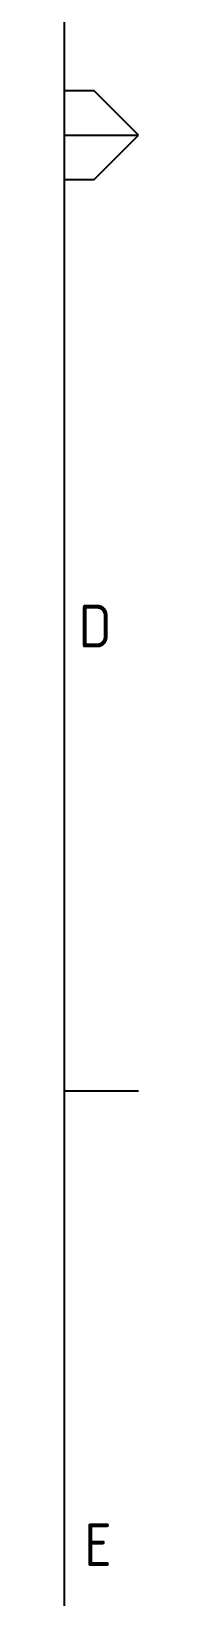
# Paper-space layout 'A3' of a CAD drawing. Header units: metres. Extents: x -21 to 431, y -1 to 287.
# Drawn here: x 427.4 to 431, y 73 to 148.6 of the extents above; entities that cross this region are included whole.
import ezdxf
from ezdxf.enums import TextEntityAlignment as Align

# ---------------------------------------------------------------- set-up
doc = ezdxf.new("R2010")
doc.units = ezdxf.units.M
doc.layers.get('0').update_dxf_attribs({"color": 6})
doc.layers.add('Notes', color=7, linetype='Continuous')
doc.layers.add('SupportsUG_SP_EXT', color=7, linetype='Continuous')
doc.styles.add('iecISOCP', font='isocp.shx')
doc.styles.get("Standard").update_dxf_attribs({"font": 'arial.ttf'})

# ---------------------------------------------------------------- blocks, each defined once
blk = doc.blocks.new('A3_FRAME_TITLE')
at = {"layer": 'Notes', "color": 3}
blk.add_line((427.163, 280.834), (427.163, 1.163), dxfattribs=at)
at = {"layer": 'Notes', "color": 7}
for p, q in [((428.613, 143.148), (427.18, 143.148)), ((430.763, 140.998), (428.613, 143.148)), ((427.163, 140.998), (430.763, 140.998)), ((428.613, 138.849), (430.763, 140.998)), ((427.18, 138.849), (428.613, 138.849)), ((430.763, 94.812), (427.163, 94.812))]:
    blk.add_line(p, q, dxfattribs=at)
blk.add_attdef('DRAFT_NUM', (-3.306, 14.799), '', height=2.064, rotation=90)
at = {"layer": 'Notes', "color": 7, "style": 'iecISOCP'}
for s, p in [('D', (429.456, 117.282)), ('E', (429.456, 72.895))]:
    blk.add_text(s, height=2.064, dxfattribs=at).set_placement(p, align=Align.MIDDLE_RIGHT)
at = {"layer": 'Notes', "color": 7, "style": 'iecISOCP', "flags": 8}
blk.add_attdef('VERSION_NO', text='', height=1.8, rotation=90, dxfattribs=at).set_placement((102.126, 28.135), align=Align.MIDDLE_CENTER)
at = {"layer": 'Notes', "color": 7, "style": 'iecISOCP'}
for tag, p in [('IE_NUM', (193.416, 27.926)), ('CAP_NO', (193.608, 24.109)), ('scale', (226.876, 20.935)), ('GEN_WO', (151.511, 19.601)), ('HV_SWITCH', (193.57, 19.601)), ('OH_WO', (151.357, 15.747)), ('GIS_MAP_No', (193.416, 15.747)), ('DRAWN', (224.73, 14.747)), ('UG_WO', (151.511, 11.276)), ('UBD_REF', (193.57, 11.276)), ('DATE', (224.489, 8.978)), ('SUB_WO', (151.511, 7.114)), ('HV_OP_DIAG', (193.57, 7.114)), ('CHD', (224.489, 2.882)), ('DESIGN', (255.121, 3.442)), ('LGA', (193.57, 2.643))]:
    blk.add_attdef(tag, p, '', height=1.791, dxfattribs=at)
at = {"layer": 'Notes', "style": 'iecISOCP'}
for tag, p in [('T1', (315.054, 25.098)), ('T2', (315.054, 21.43)), ('T3', (315.054, 17.541)), ('T4', (315.017, 13.835)), ('T5', (315.017, 9.947)), ('T6', (315.017, 6.175))]:
    blk.add_attdef(tag, text='', height=2.508, dxfattribs=at).set_placement(p, align=Align.CENTER)
at = {"layer": 'Notes', "color": 1, "style": 'iecISOCP'}
blk.add_attdef('REV', text='', height=3.583, dxfattribs=at).set_placement((423.699, 9.133), align=Align.CENTER)
at = {"layer": 'Notes', "color": 4, "style": 'iecISOCP'}
blk.add_attdef('NUM', text='', height=5.016, dxfattribs=at).set_placement((404.621, 9.133), align=Align.MIDDLE_CENTER)
at = {"layer": 'Notes', "color": 7, "style": 'iecISOCP'}
for tag, p in [('NS', (403.742, 2.7)), ('SHTS', (413.804, 2.7))]:
    blk.add_attdef(tag, text='', height=1.791, dxfattribs=at).set_placement(p, align=Align.MIDDLE)
at = {"layer": 'Notes', "style": 'iecISOCP'}
blk.add_attdef('ExportID', (-16.038, -5.538), '', height=2, dxfattribs=at)
at = {"layer": 'Notes', "style": 'iecISOCP', "flags": 1}
for tag, p in [('ExportUserName', (78.947, -15.232)), ('ExportAreaOfInterest', (130.316, -14.825)), ('GIS_SUCCESS', (160.165, -15.153)), ('ProjectType', (-15.28, -15.537)), ('ProjectNumber', (1.687, -15.536)), ('DrawingNumber', (20.676, -15.391)), ('ProjectDescription', (40.244, -15.536)), ('ExportDate', (64.301, -15.394)), ('DesignerCompanyName', (99.938, -15.394)), ('CAD_SUCCESS', (178.275, -15.537)), ('Comments', (207.322, -15.584)), ('ExportCategories', (221.075, -15.495))]:
    blk.add_attdef(tag, p, '', height=1, dxfattribs=at)
at = {"layer": 'Notes', "color": 7, "style": 'iecISOCP', "flags": 1}
blk.add_attdef('DEPOTCODE', (197.215, -15.489), '', height=1, dxfattribs=at)

psp = doc.layouts.new('A3')

# ---------------------------------------------------------------- block references
at = {"layer": 'SupportsUG_SP_EXT'}
psp.add_blockref('A3_FRAME_TITLE', (0.218, 2.59), dxfattribs=at)

doc.saveas('drawing.dxf')
